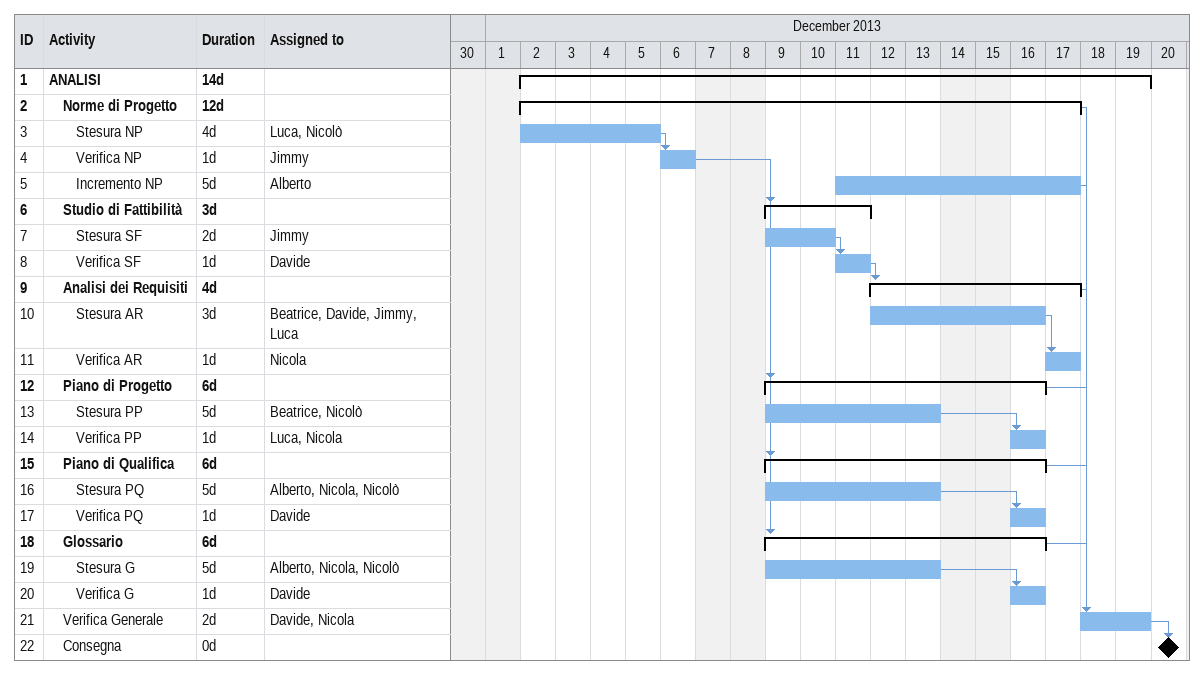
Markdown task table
| ID | Level | Task | Duration | Start | Finish | Predecessors | Resources |
|---|---|---|---|---|---|---|---|
| 1 | 1 | **ANALISI** | 14d | 2013-12-02 | 2013-12-19 |  |  |
| 2 | 2 | **Norme di Progetto** | 12d | 2013-12-02 | 2013-12-17 |  |  |
| 3 | 3 | Stesura NP | 4d | 2013-12-02 | 2013-12-05 |  | Luca, Nicolò |
| 4 | 3 | Verifica NP | 1d | 2013-12-06 | 2013-12-06 | 3 | Jimmy |
| 5 | 3 | Incremento NP | 5d | 2013-12-11 | 2013-12-17 |  | Alberto |
| 6 | 2 | **Studio di Fattibilità** | 3d | 2013-12-09 | 2013-12-11 | 4 |  |
| 7 | 3 | Stesura SF | 2d | 2013-12-09 | 2013-12-10 |  | Jimmy |
| 8 | 3 | Verifica SF | 1d | 2013-12-11 | 2013-12-11 | 7 | Davide |
| 9 | 2 | **Analisi dei Requisiti** | 4d | 2013-12-12 | 2013-12-17 | 8 |  |
| 10 | 3 | Stesura AR | 3d | 2013-12-12 | 2013-12-16 |  | Beatrice, Davide, Jimmy, Luca |
| 11 | 3 | Verifica AR | 1d | 2013-12-17 | 2013-12-17 | 10 | Nicola |
| 12 | 2 | **Piano di Progetto** | 6d | 2013-12-09 | 2013-12-16 | 4 |  |
| 13 | 3 | Stesura PP | 5d | 2013-12-09 | 2013-12-13 |  | Beatrice, Nicolò |
| 14 | 3 | Verifica PP | 1d | 2013-12-16 | 2013-12-16 | 13 | Luca, Nicola |
| 15 | 2 | **Piano di Qualifica** | 6d | 2013-12-09 | 2013-12-16 | 4 |  |
| 16 | 3 | Stesura PQ | 5d | 2013-12-09 | 2013-12-13 |  | Alberto, Nicola, Nicolò |
| 17 | 3 | Verifica PQ | 1d | 2013-12-16 | 2013-12-16 | 16 | Davide |
| 18 | 2 | **Glossario** | 6d | 2013-12-09 | 2013-12-16 | 4 |  |
| 19 | 3 | Stesura G | 5d | 2013-12-09 | 2013-12-13 |  | Alberto, Nicola, Nicolò |
| 20 | 3 | Verifica G | 1d | 2013-12-16 | 2013-12-16 | 19 | Davide |
| 21 | 2 | Verifica Generale | 2d | 2013-12-18 | 2013-12-19 | 2, 5, 9, 12, 15, 18 | Davide, Nicola |
| 22 | 2 | Consegna | 0d | 2013-12-20 | 2013-12-20 | 21 |  |
